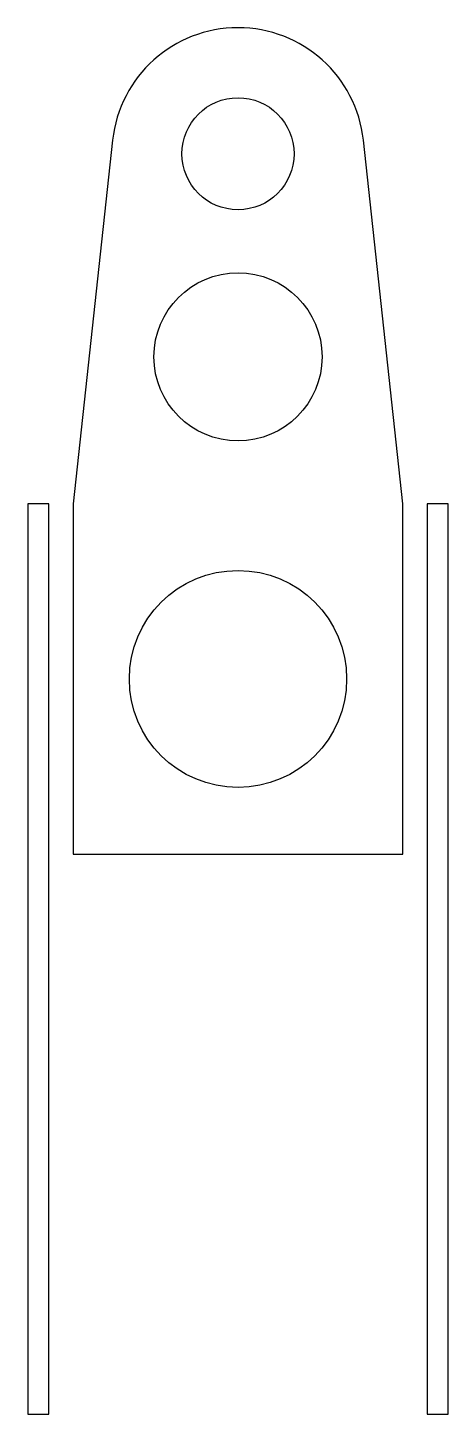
# Model space of a CAD drawing. Header units: metres. Extents: x -30 to 30, y -80 to 118.
import ezdxf

# ---------------------------------------------------------------- set-up
doc = ezdxf.new("R2010")
doc.units = ezdxf.units.M

msp = doc.modelspace()

# ---------------------------------------------------------------- linework, layer by layer
at = {"layer": 'PARAMETRIX'}
for p, q in [((-17.8961, 101.9312), (-23.5, 50)), ((23.5, 50), (17.8961, 101.9312)), ((-27, 50), (-30, 50)), ((-30, 50), (-30, -80)), ((-27, -80), (-27, 50)), ((-23.5, 50), (-23.5, 0)), ((23.5, 0), (23.5, 50)), ((30, 50), (27, 50)), ((27, 50), (27, -80)), ((30, -80), (30, 50)), ((-23.5, 0), (23.5, 0)), ((-30, -80), (-27, -80)), ((27, -80), (30, -80))]:
    msp.add_line(p, q, dxfattribs=at)
for centre, radius in [((0, 100), 8), ((0, 71), 12), ((0, 25), 15.5)]:
    msp.add_circle(centre, radius, dxfattribs=at)
msp.add_arc((0, 100), 18, 6.159, 173.841, dxfattribs=at)

doc.saveas('drawing.dxf')
